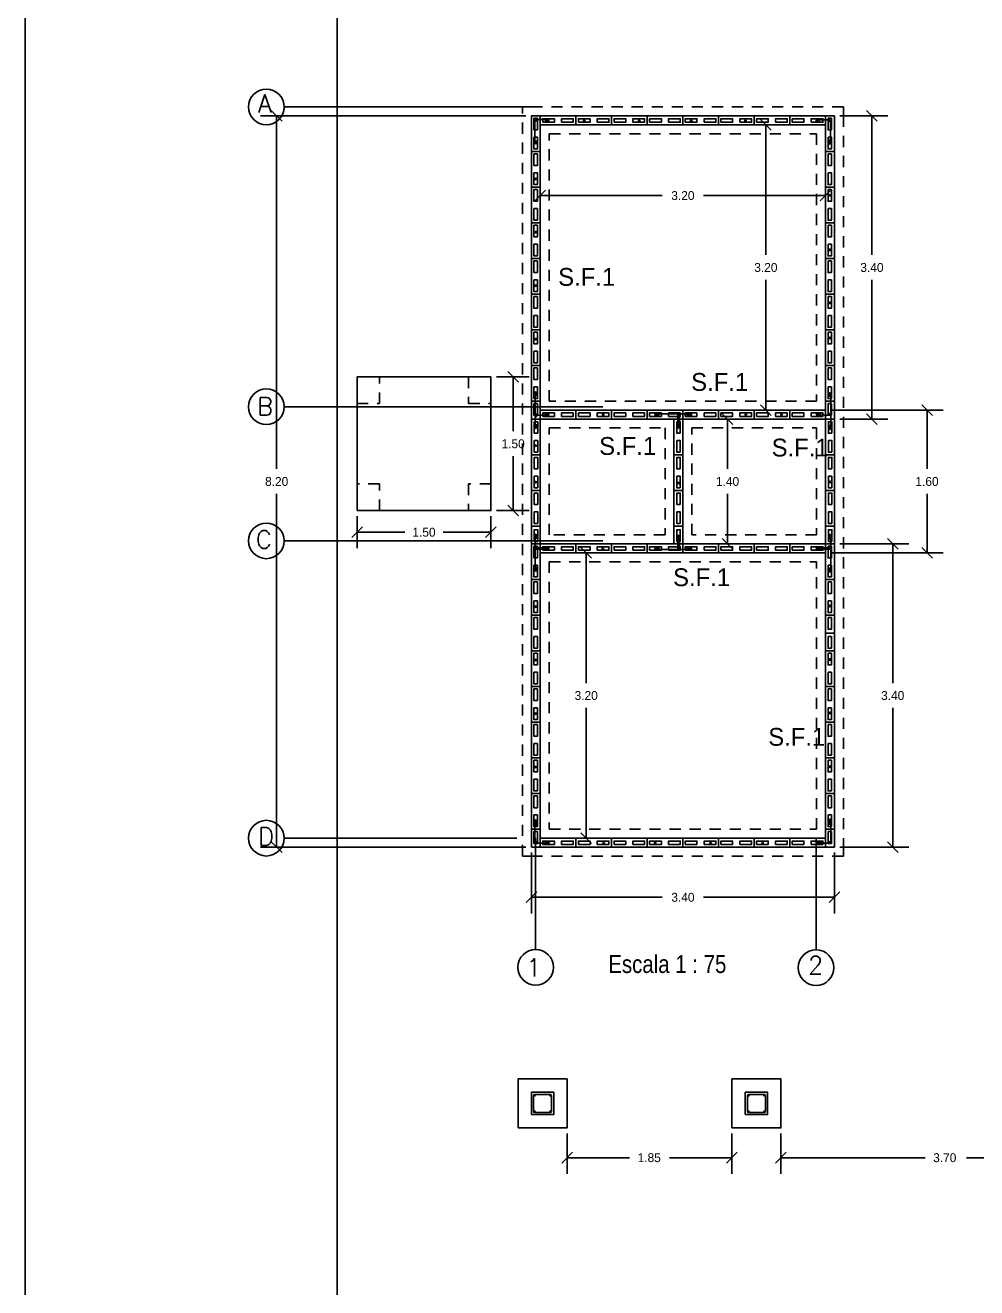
# Model space of a CAD drawing. Extents: x -52 to 126, y -84 to 6.
# Drawn here: x -51.66 to -40.98, y -34.92 to -20.76 of the extents above; entities that cross this region are included whole.
import ezdxf
from ezdxf.enums import TextEntityAlignment as Align

# ---------------------------------------------------------------- set-up
doc = ezdxf.new("R2010")
doc.units = 0
doc.header["$MEASUREMENT"] = 0
doc.linetypes.add('HIDDEN2', pattern=[0.1875, 0.125, -0.0625])
doc.layers.get('0').update_dxf_attribs({"linetype": 'CONTINUOUS'})
doc.layers.get('DEFPOINTS').update_dxf_attribs({"linetype": 'CONTINUOUS'})
for name, color, linetype in [('DIMENSIONES', 2, 'CONTINUOUS'), ('FLECHAS', 8, 'CONTINUOUS'), ('LADRILLO', 8, 'CONTINUOUS'), ('MARCO', 1, 'CONTINUOUS'), ('PAREDES', 7, 'CONTINUOUS'), ('REFUERZO', 3, 'CONTINUOUS'), ('TERRENO', 3, 'CONTINUOUS'), ('TEXTOS', 3, 'CONTINUOUS')]:
    doc.layers.add(name, color=color, linetype=linetype)
doc.styles.add('CITYBLUEPRINT', font='CIBT____.PFB', dxfattribs={"height": 0.2})
doc.styles.add('ROMANS', font='romans', dxfattribs={"height": 0.2})
doc.styles.add('STYLE1', font='ARIALN.TTF', dxfattribs={"height": 0.2})
doc.dimstyles.get("Standard").update_dxf_attribs({"dimtxt": 0.18, "dimasz": 0.18, "dimexe": 0.18, "dimexo": 0.0625, "dimgap": 0.09, "dimtad": 0, "dimtih": 1, "dimtoh": 1, "dimzin": 0, "dimtxsty": 'CITYBLUEPRINT', "dimcen": 0.09, "dimazin": 3, "dimtfac": 1, "dimtofl": 0, "dimtmove": 0, "dimatfit": 3, "dimtolj": 1, "dimtzin": 0})

# ---------------------------------------------------------------- blocks, each defined once
blk = doc.blocks.new('*D65')
at = {"color": 0, "linetype": 'BYBLOCK'}
for p, q in [((-45.979, -30.039), (-45.979, -30.72)), ((-42.579, -30.039), (-42.579, -30.72)), ((-46.039, -30.6), (-45.919, -30.48)), ((-45.979, -30.54), (-44.511, -30.54)), ((-42.579, -30.54), (-44.047, -30.54)), ((-42.639, -30.6), (-42.519, -30.48))]:
    blk.add_line(p, q, dxfattribs=at)
at = {"layer": 'DEFPOINTS', "color": 0, "linetype": 'BYBLOCK'}
for p in [(-45.979, -29.977), (-42.579, -29.977), (-42.579, -30.54)]:
    blk.add_point(p, dxfattribs=at)
at = {"color": 0, "linetype": 'BYBLOCK'}
blk.add_text('3.40', height=0.1, dxfattribs=at).set_placement((-44.279, -30.54), align=Align.MIDDLE_CENTER)
blk = doc.blocks.new('*D66')
at = {"color": 0, "linetype": 'BYBLOCK'}
for p, q in [((-46.042, -21.777), (-49.017, -21.777)), ((-48.777, -21.837), (-48.897, -21.717)), ((-48.837, -21.777), (-48.837, -25.737)), ((-48.837, -29.977), (-48.837, -26.017)), ((-46.042, -29.977), (-49.017, -29.977)), ((-48.777, -30.037), (-48.897, -29.917))]:
    blk.add_line(p, q, dxfattribs=at)
at = {"layer": 'DEFPOINTS', "color": 0, "linetype": 'BYBLOCK'}
for p in [(-45.979, -21.777), (-48.837, -29.977), (-45.979, -29.977)]:
    blk.add_point(p, dxfattribs=at)
at = {"color": 0, "linetype": 'BYBLOCK'}
blk.add_text('8.20', height=0.1, dxfattribs=at).set_placement((-48.837, -25.877), align=Align.MIDDLE_CENTER)
blk = doc.blocks.new('*D67')
at = {"color": 0, "linetype": 'BYBLOCK'}
for p, q in [((-42.517, -21.777), (-41.978, -21.777)), ((-42.098, -21.837), (-42.218, -21.717)), ((-42.158, -21.777), (-42.158, -23.337)), ((-42.158, -25.177), (-42.158, -23.617)), ((-42.517, -25.177), (-41.978, -25.177)), ((-42.098, -25.237), (-42.218, -25.117))]:
    blk.add_line(p, q, dxfattribs=at)
at = {"layer": 'DEFPOINTS', "color": 0, "linetype": 'BYBLOCK'}
for p in [(-42.579, -21.777), (-42.579, -25.177), (-42.158, -25.177)]:
    blk.add_point(p, dxfattribs=at)
at = {"color": 0, "linetype": 'BYBLOCK'}
blk.add_text('3.40', height=0.1, dxfattribs=at).set_placement((-42.158, -23.477), align=Align.MIDDLE_CENTER)
blk = doc.blocks.new('*D68')
at = {"color": 0, "linetype": 'BYBLOCK'}
for p, q in [((-42.517, -26.577), (-41.745, -26.577)), ((-41.865, -26.637), (-41.985, -26.517)), ((-41.925, -26.577), (-41.925, -28.137)), ((-41.925, -29.977), (-41.925, -28.417)), ((-42.517, -29.977), (-41.745, -29.977)), ((-41.865, -30.037), (-41.985, -29.917))]:
    blk.add_line(p, q, dxfattribs=at)
at = {"layer": 'DEFPOINTS', "color": 0, "linetype": 'BYBLOCK'}
for p in [(-42.579, -26.577), (-42.579, -29.977), (-41.925, -29.977)]:
    blk.add_point(p, dxfattribs=at)
at = {"color": 0, "linetype": 'BYBLOCK'}
blk.add_text('3.40', height=0.1, dxfattribs=at).set_placement((-41.925, -28.277), align=Align.MIDDLE_CENTER)
blk = doc.blocks.new('*D69')
at = {"color": 0, "linetype": 'BYBLOCK'}
for p, q in [((-42.742, -21.877), (-43.528, -21.877)), ((-43.288, -21.937), (-43.408, -21.817)), ((-43.348, -21.877), (-43.348, -23.337)), ((-43.348, -25.077), (-43.348, -23.617)), ((-43.288, -25.137), (-43.408, -25.017)), ((-42.742, -25.077), (-43.528, -25.077))]:
    blk.add_line(p, q, dxfattribs=at)
at = {"layer": 'DEFPOINTS', "color": 0, "linetype": 'BYBLOCK'}
for p in [(-42.679, -21.877), (-43.348, -25.077), (-42.679, -25.077)]:
    blk.add_point(p, dxfattribs=at)
at = {"color": 0, "linetype": 'BYBLOCK'}
blk.add_text('3.20', height=0.1, dxfattribs=at).set_placement((-43.348, -23.477), align=Align.MIDDLE_CENTER)
blk = doc.blocks.new('*D70')
at = {"color": 0, "linetype": 'BYBLOCK'}
for p, q in [((-44.217, -25.177), (-43.598, -25.177)), ((-43.718, -25.237), (-43.838, -25.117)), ((-43.778, -25.177), (-43.778, -25.737)), ((-43.778, -26.577), (-43.778, -26.017)), ((-44.217, -26.577), (-43.598, -26.577)), ((-43.718, -26.637), (-43.838, -26.517))]:
    blk.add_line(p, q, dxfattribs=at)
at = {"layer": 'DEFPOINTS', "color": 0, "linetype": 'BYBLOCK'}
for p in [(-44.279, -25.177), (-44.279, -26.577), (-43.778, -26.577)]:
    blk.add_point(p, dxfattribs=at)
at = {"color": 0, "linetype": 'BYBLOCK'}
blk.add_text('1.40', height=0.1, dxfattribs=at).set_placement((-43.778, -25.877), align=Align.MIDDLE_CENTER)
blk = doc.blocks.new('*D71')
at = {"color": 0, "linetype": 'BYBLOCK'}
for p, q in [((-45.817, -26.677), (-45.184, -26.677)), ((-45.304, -26.737), (-45.424, -26.617)), ((-45.364, -26.677), (-45.364, -28.137)), ((-45.364, -29.877), (-45.364, -28.417)), ((-45.304, -29.937), (-45.424, -29.817)), ((-45.817, -29.877), (-45.184, -29.877))]:
    blk.add_line(p, q, dxfattribs=at)
at = {"layer": 'DEFPOINTS', "color": 0, "linetype": 'BYBLOCK'}
for p in [(-45.879, -26.677), (-45.879, -29.877), (-45.364, -29.877)]:
    blk.add_point(p, dxfattribs=at)
at = {"color": 0, "linetype": 'BYBLOCK'}
blk.add_text('3.20', height=0.1, dxfattribs=at).set_placement((-45.364, -28.277), align=Align.MIDDLE_CENTER)
blk = doc.blocks.new('*D72')
at = {"color": 0, "linetype": 'BYBLOCK'}
for p, q in [((-46.371, -24.704), (-46.004, -24.704)), ((-46.124, -24.764), (-46.244, -24.644)), ((-46.184, -24.704), (-46.184, -25.314)), ((-46.184, -26.204), (-46.184, -25.594)), ((-46.124, -26.264), (-46.244, -26.144)), ((-46.371, -26.204), (-46.004, -26.204))]:
    blk.add_line(p, q, dxfattribs=at)
at = {"layer": 'DEFPOINTS', "color": 0, "linetype": 'BYBLOCK'}
for p in [(-46.434, -24.704), (-46.434, -26.204), (-46.184, -26.204)]:
    blk.add_point(p, dxfattribs=at)
at = {"color": 0, "linetype": 'BYBLOCK'}
blk.add_text('1.50', height=0.1, dxfattribs=at).set_placement((-46.184, -25.454), align=Align.MIDDLE_CENTER)
blk = doc.blocks.new('*D73')
at = {"color": 0, "linetype": 'BYBLOCK'}
for p, q in [((-47.934, -26.266), (-47.934, -26.626)), ((-46.434, -26.266), (-46.434, -26.626)), ((-47.994, -26.506), (-47.874, -26.386)), ((-47.934, -26.446), (-47.399, -26.446)), ((-46.434, -26.446), (-46.969, -26.446)), ((-46.494, -26.506), (-46.374, -26.386))]:
    blk.add_line(p, q, dxfattribs=at)
at = {"layer": 'DEFPOINTS', "color": 0, "linetype": 'BYBLOCK'}
for p in [(-47.934, -26.204), (-46.434, -26.204), (-47.934, -26.446)]:
    blk.add_point(p, dxfattribs=at)
at = {"color": 0, "linetype": 'BYBLOCK'}
blk.add_text('1.50', height=0.1, dxfattribs=at).set_placement((-47.184, -26.446), align=Align.MIDDLE_CENTER)
blk = doc.blocks.new('*D76')
at = {"color": 0, "linetype": 'BYBLOCK'}
for p, q in [((-45.939, -22.731), (-45.819, -22.611)), ((-45.879, -22.639), (-45.879, -22.851)), ((-42.739, -22.731), (-42.619, -22.611)), ((-42.679, -22.639), (-42.679, -22.851)), ((-45.879, -22.671), (-44.511, -22.671)), ((-42.679, -22.671), (-44.047, -22.671))]:
    blk.add_line(p, q, dxfattribs=at)
at = {"layer": 'DEFPOINTS', "color": 0, "linetype": 'BYBLOCK'}
for p in [(-45.879, -22.577), (-42.679, -22.577), (-45.879, -22.671)]:
    blk.add_point(p, dxfattribs=at)
at = {"color": 0, "linetype": 'BYBLOCK'}
blk.add_text('3.20', height=0.1, dxfattribs=at).set_placement((-44.279, -22.671), align=Align.MIDDLE_CENTER)
blk = doc.blocks.new('*D89')
at = {"color": 0, "linetype": 'BYBLOCK'}
for p, q in [((-41.48, -25.137), (-41.6, -25.017)), ((-42.617, -25.077), (-41.36, -25.077)), ((-41.54, -25.077), (-41.54, -25.737)), ((-41.54, -26.677), (-41.54, -26.017)), ((-42.617, -26.677), (-41.36, -26.677)), ((-41.48, -26.737), (-41.6, -26.617))]:
    blk.add_line(p, q, dxfattribs=at)
at = {"layer": 'DEFPOINTS', "color": 0, "linetype": 'BYBLOCK'}
for p in [(-42.679, -25.077), (-42.679, -26.677), (-41.54, -26.677)]:
    blk.add_point(p, dxfattribs=at)
at = {"color": 0, "linetype": 'BYBLOCK'}
blk.add_text('1.60', height=0.1, dxfattribs=at).set_placement((-41.54, -25.877), align=Align.MIDDLE_CENTER)
blk = doc.blocks.new('*D189')
at = {"color": 0, "linetype": 'BYBLOCK'}
for p, q in [((-45.579, -33.189), (-45.579, -33.64)), ((-43.729, -33.189), (-43.729, -33.64)), ((-45.639, -33.52), (-45.519, -33.4)), ((-43.789, -33.52), (-43.669, -33.4)), ((-45.579, -33.46), (-44.877, -33.46)), ((-43.729, -33.46), (-44.431, -33.46))]:
    blk.add_line(p, q, dxfattribs=at)
at = {"layer": 'DEFPOINTS', "color": 0, "linetype": 'BYBLOCK'}
for p in [(-45.579, -33.127), (-43.729, -33.127), (-43.729, -33.46)]:
    blk.add_point(p, dxfattribs=at)
at = {"color": 0, "linetype": 'BYBLOCK'}
blk.add_text('1.85', height=0.1, dxfattribs=at).set_placement((-44.787, -33.51))
blk = doc.blocks.new('*D190')
at = {"color": 0, "linetype": 'BYBLOCK'}
for p, q in [((-43.179, -33.189), (-43.179, -33.64)), ((-39.479, -33.189), (-39.479, -33.64)), ((-43.239, -33.52), (-43.119, -33.4)), ((-39.539, -33.52), (-39.419, -33.4)), ((-43.179, -33.46), (-41.561, -33.46)), ((-39.479, -33.46), (-41.097, -33.46))]:
    blk.add_line(p, q, dxfattribs=at)
at = {"layer": 'DEFPOINTS', "color": 0, "linetype": 'BYBLOCK'}
for p in [(-43.179, -33.127), (-39.479, -33.127), (-39.479, -33.46)]:
    blk.add_point(p, dxfattribs=at)
at = {"color": 0, "linetype": 'BYBLOCK'}
blk.add_text('3.70', height=0.1, dxfattribs=at).set_placement((-41.471, -33.51))

msp = doc.modelspace()

# ---------------------------------------------------------------- linework, layer by layer
at = {"layer": 'FLECHAS'}
for p, q in [((-46.079, -21.677), (-48.753, -21.677)), ((-45.179, -25.039), (-48.753, -25.039)), ((-45.179, -26.543), (-48.753, -26.543)), ((-46.142, -29.877), (-48.753, -29.877))]:
    msp.add_line(p, q, dxfattribs=at)
for points in [[(-45.931, -29.877), (-45.931, -31.125)], [(-42.785, -29.877), (-42.785, -30.841), (-42.785, -31.129)]]:
    msp.add_lwpolyline(points, dxfattribs=at)
at = {"layer": 'LADRILLO'}
for p, q in [((-45.979, -21.777), (-42.579, -21.777)), ((-45.979, -21.777), (-45.979, -24.277)), ((-42.679, -21.777), (-42.679, -21.877)), ((-42.579, -21.877), (-42.579, -21.777)), ((-45.879, -21.877), (-42.879, -21.877)), ((-45.879, -24.277), (-45.879, -21.877)), ((-42.879, -21.877), (-42.679, -21.877)), ((-42.679, -21.877), (-42.679, -24.177)), ((-42.579, -21.877), (-42.579, -24.177)), ((-42.679, -24.177), (-42.579, -24.177)), ((-45.979, -25.177), (-45.979, -24.277)), ((-45.879, -24.277), (-45.879, -25.077)), ((-45.879, -25.177), (-45.979, -25.177)), ((-45.979, -25.177), (-45.979, -27.777)), ((-45.879, -25.177), (-45.879, -25.077)), ((-45.879, -25.177), (-45.879, -26.577)), ((-42.679, -25.077), (-45.079, -25.077)), ((-45.079, -25.177), (-45.079, -25.077)), ((-45.079, -25.177), (-44.379, -25.177)), ((-44.379, -25.177), (-44.379, -26.577)), ((-44.279, -25.177), (-42.679, -25.177)), ((-44.279, -25.177), (-44.279, -26.577)), ((-43.479, -25.077), (-43.479, -25.077)), ((-42.679, -25.077), (-42.679, -25.177)), ((-42.579, -25.177), (-42.679, -25.177)), ((-42.579, -25.177), (-42.679, -25.177)), ((-42.679, -25.177), (-42.579, -25.177)), ((-42.579, -25.077), (-42.579, -25.177)), ((-42.679, -25.977), (-42.579, -25.977)), ((-42.679, -25.977), (-42.679, -26.577)), ((-42.579, -25.977), (-42.579, -26.677)), ((-45.979, -26.377), (-45.879, -26.377)), ((-44.379, -26.377), (-44.279, -26.377)), ((-42.679, -26.377), (-42.579, -26.377)), ((-45.879, -26.577), (-45.879, -26.677)), ((-45.879, -26.577), (-45.879, -26.577)), ((-44.379, -26.577), (-45.079, -26.577)), ((-45.079, -26.677), (-45.079, -26.577)), ((-42.679, -26.577), (-44.279, -26.577)), ((-45.879, -29.877), (-45.879, -26.677)), ((-45.079, -26.677), (-42.679, -26.677)), ((-42.679, -27.577), (-42.679, -29.877)), ((-42.679, -27.577), (-42.579, -27.577)), ((-42.579, -27.577), (-42.579, -29.977)), ((-45.979, -29.977), (-45.979, -27.777)), ((-45.879, -29.977), (-45.979, -29.977)), ((-42.579, -29.977), (-45.979, -29.977)), ((-42.679, -29.877), (-45.879, -29.877)), ((-42.579, -29.977), (-42.679, -29.977)), ((-42.579, -29.977), (-42.679, -29.977))]:
    msp.add_line(p, q, dxfattribs=at)
for points in [[(-45.979, -22.177), (-45.879, -22.177), (-45.879, -21.777), (-45.979, -21.777)], [(-45.479, -21.877), (-45.479, -21.777), (-45.879, -21.777), (-45.879, -21.877)], [(-45.079, -21.877), (-45.079, -21.777), (-45.479, -21.777), (-45.479, -21.877)], [(-44.679, -21.877), (-44.679, -21.777), (-45.079, -21.777), (-45.079, -21.877)], [(-44.279, -21.877), (-44.279, -21.777), (-44.679, -21.777), (-44.679, -21.877)], [(-43.879, -21.877), (-43.879, -21.777), (-44.279, -21.777), (-44.279, -21.877)], [(-43.479, -21.877), (-43.479, -21.777), (-43.879, -21.777), (-43.879, -21.877)], [(-43.079, -21.877), (-43.079, -21.777), (-43.479, -21.777), (-43.479, -21.877)], [(-42.679, -21.877), (-42.679, -21.777), (-43.079, -21.777), (-43.079, -21.877)], [(-42.679, -22.177), (-42.579, -22.177), (-42.579, -21.777), (-42.679, -21.777)], [(-45.951, -21.804), (-45.951, -21.935), (-45.912, -21.935), (-45.912, -21.804)], [(-45.852, -21.848), (-45.721, -21.848), (-45.721, -21.809), (-45.852, -21.809)], [(-45.64, -21.848), (-45.509, -21.848), (-45.509, -21.809), (-45.64, -21.809)], [(-45.452, -21.848), (-45.321, -21.848), (-45.321, -21.809), (-45.452, -21.809)], [(-45.24, -21.848), (-45.109, -21.848), (-45.109, -21.809), (-45.24, -21.809)], [(-45.052, -21.848), (-44.921, -21.848), (-44.921, -21.809), (-45.052, -21.809)], [(-44.84, -21.848), (-44.709, -21.848), (-44.709, -21.809), (-44.84, -21.809)], [(-44.652, -21.848), (-44.521, -21.848), (-44.521, -21.809), (-44.652, -21.809)], [(-44.44, -21.848), (-44.309, -21.848), (-44.309, -21.809), (-44.44, -21.809)], [(-44.252, -21.848), (-44.121, -21.848), (-44.121, -21.809), (-44.252, -21.809)], [(-44.04, -21.848), (-43.909, -21.848), (-43.909, -21.809), (-44.04, -21.809)], [(-43.852, -21.848), (-43.721, -21.848), (-43.721, -21.809), (-43.852, -21.809)], [(-43.64, -21.848), (-43.509, -21.848), (-43.509, -21.809), (-43.64, -21.809)], [(-43.452, -21.848), (-43.321, -21.848), (-43.321, -21.809), (-43.452, -21.809)], [(-43.24, -21.848), (-43.109, -21.848), (-43.109, -21.809), (-43.24, -21.809)], [(-43.052, -21.848), (-42.921, -21.848), (-42.921, -21.809), (-43.052, -21.809)], [(-42.84, -21.848), (-42.709, -21.848), (-42.709, -21.809), (-42.84, -21.809)], [(-42.651, -21.804), (-42.651, -21.935), (-42.612, -21.935), (-42.612, -21.804)], [(-45.951, -22.016), (-45.951, -22.147), (-45.912, -22.147), (-45.912, -22.016)], [(-42.651, -22.016), (-42.651, -22.147), (-42.612, -22.147), (-42.612, -22.016)], [(-45.979, -22.577), (-45.879, -22.577), (-45.879, -22.177), (-45.979, -22.177)], [(-45.951, -22.204), (-45.951, -22.335), (-45.912, -22.335), (-45.912, -22.204)], [(-42.679, -22.577), (-42.579, -22.577), (-42.579, -22.177), (-42.679, -22.177)], [(-42.651, -22.204), (-42.651, -22.335), (-42.612, -22.335), (-42.612, -22.204)], [(-45.951, -22.416), (-45.951, -22.547), (-45.912, -22.547), (-45.912, -22.416)], [(-42.651, -22.416), (-42.651, -22.547), (-42.612, -22.547), (-42.612, -22.416)], [(-45.979, -22.977), (-45.879, -22.977), (-45.879, -22.577), (-45.979, -22.577)], [(-45.979, -22.977), (-45.879, -22.977), (-45.879, -22.577), (-45.979, -22.577)], [(-45.951, -22.604), (-45.951, -22.735), (-45.912, -22.735), (-45.912, -22.604)], [(-45.951, -22.604), (-45.951, -22.735), (-45.912, -22.735), (-45.912, -22.604)], [(-42.679, -22.977), (-42.579, -22.977), (-42.579, -22.577), (-42.679, -22.577)], [(-42.679, -22.977), (-42.579, -22.977), (-42.579, -22.577), (-42.679, -22.577)], [(-42.651, -22.604), (-42.651, -22.735), (-42.612, -22.735), (-42.612, -22.604)], [(-42.651, -22.604), (-42.651, -22.735), (-42.612, -22.735), (-42.612, -22.604)], [(-45.951, -22.816), (-45.951, -22.947), (-45.912, -22.947), (-45.912, -22.816)], [(-45.951, -22.816), (-45.951, -22.947), (-45.912, -22.947), (-45.912, -22.816)], [(-42.651, -22.816), (-42.651, -22.947), (-42.612, -22.947), (-42.612, -22.816)], [(-42.651, -22.816), (-42.651, -22.947), (-42.612, -22.947), (-42.612, -22.816)], [(-45.979, -23.377), (-45.879, -23.377), (-45.879, -22.977), (-45.979, -22.977)], [(-45.951, -23.004), (-45.951, -23.135), (-45.912, -23.135), (-45.912, -23.004)], [(-42.679, -23.377), (-42.579, -23.377), (-42.579, -22.977), (-42.679, -22.977)], [(-42.651, -23.004), (-42.651, -23.135), (-42.612, -23.135), (-42.612, -23.004)], [(-45.951, -23.216), (-45.951, -23.347), (-45.912, -23.347), (-45.912, -23.216)], [(-42.651, -23.216), (-42.651, -23.347), (-42.612, -23.347), (-42.612, -23.216)], [(-45.979, -23.777), (-45.879, -23.777), (-45.879, -23.377), (-45.979, -23.377)], [(-45.951, -23.404), (-45.951, -23.535), (-45.912, -23.535), (-45.912, -23.404)], [(-42.679, -23.777), (-42.579, -23.777), (-42.579, -23.377), (-42.679, -23.377)], [(-42.651, -23.404), (-42.651, -23.535), (-42.612, -23.535), (-42.612, -23.404)], [(-45.951, -23.616), (-45.951, -23.747), (-45.912, -23.747), (-45.912, -23.616)], [(-42.651, -23.616), (-42.651, -23.747), (-42.612, -23.747), (-42.612, -23.616)], [(-45.979, -24.177), (-45.879, -24.177), (-45.879, -23.777), (-45.979, -23.777)], [(-42.679, -24.177), (-42.579, -24.177), (-42.579, -23.777), (-42.679, -23.777)], [(-45.951, -23.804), (-45.951, -23.935), (-45.912, -23.935), (-45.912, -23.804)], [(-42.651, -23.804), (-42.651, -23.935), (-42.612, -23.935), (-42.612, -23.804)], [(-45.951, -24.016), (-45.951, -24.147), (-45.912, -24.147), (-45.912, -24.016)], [(-42.651, -24.016), (-42.651, -24.147), (-42.612, -24.147), (-42.612, -24.016)], [(-45.979, -24.577), (-45.879, -24.577), (-45.879, -24.177), (-45.979, -24.177)], [(-45.951, -24.204), (-45.951, -24.335), (-45.912, -24.335), (-45.912, -24.204)], [(-42.679, -24.577), (-42.579, -24.577), (-42.579, -24.177), (-42.679, -24.177)], [(-42.651, -24.204), (-42.651, -24.335), (-42.612, -24.335), (-42.612, -24.204)], [(-45.951, -24.416), (-45.951, -24.547), (-45.912, -24.547), (-45.912, -24.416)], [(-42.651, -24.416), (-42.651, -24.547), (-42.612, -24.547), (-42.612, -24.416)], [(-45.979, -24.977), (-45.879, -24.977), (-45.879, -24.577), (-45.979, -24.577)], [(-45.951, -24.604), (-45.951, -24.735), (-45.912, -24.735), (-45.912, -24.604)], [(-42.679, -24.977), (-42.579, -24.977), (-42.579, -24.577), (-42.679, -24.577)], [(-42.651, -24.604), (-42.651, -24.735), (-42.612, -24.735), (-42.612, -24.604)], [(-45.951, -24.816), (-45.951, -24.947), (-45.912, -24.947), (-45.912, -24.816)], [(-42.651, -24.816), (-42.651, -24.947), (-42.612, -24.947), (-42.612, -24.816)], [(-45.951, -25.004), (-45.951, -25.135), (-45.912, -25.135), (-45.912, -25.004)], [(-42.651, -25.004), (-42.651, -25.135), (-42.612, -25.135), (-42.612, -25.004)], [(-45.879, -25.177), (-45.979, -25.177), (-45.979, -25.577), (-45.879, -25.577)], [(-45.479, -25.177), (-45.479, -25.077), (-45.879, -25.077), (-45.879, -25.177)], [(-45.852, -25.148), (-45.721, -25.148), (-45.721, -25.109), (-45.852, -25.109)], [(-45.64, -25.148), (-45.509, -25.148), (-45.509, -25.109), (-45.64, -25.109)], [(-45.079, -25.177), (-45.079, -25.077), (-45.479, -25.077), (-45.479, -25.177)], [(-45.452, -25.148), (-45.321, -25.148), (-45.321, -25.109), (-45.452, -25.109)], [(-45.24, -25.148), (-45.109, -25.148), (-45.109, -25.109), (-45.24, -25.109)], [(-44.679, -25.177), (-44.679, -25.077), (-45.079, -25.077), (-45.079, -25.177)], [(-45.052, -25.148), (-44.921, -25.148), (-44.921, -25.109), (-45.052, -25.109)], [(-44.84, -25.148), (-44.709, -25.148), (-44.709, -25.109), (-44.84, -25.109)], [(-44.279, -25.177), (-44.279, -25.077), (-44.679, -25.077), (-44.679, -25.177)], [(-44.652, -25.148), (-44.521, -25.148), (-44.521, -25.109), (-44.652, -25.109)], [(-44.44, -25.148), (-44.309, -25.148), (-44.309, -25.109), (-44.44, -25.109)], [(-44.279, -25.177), (-44.379, -25.177), (-44.379, -25.577), (-44.279, -25.577)], [(-43.879, -25.177), (-43.879, -25.077), (-44.279, -25.077), (-44.279, -25.177)], [(-44.252, -25.148), (-44.121, -25.148), (-44.121, -25.109), (-44.252, -25.109)], [(-44.04, -25.148), (-43.909, -25.148), (-43.909, -25.109), (-44.04, -25.109)], [(-43.479, -25.177), (-43.479, -25.077), (-43.879, -25.077), (-43.879, -25.177)], [(-43.852, -25.148), (-43.721, -25.148), (-43.721, -25.109), (-43.852, -25.109)], [(-43.64, -25.148), (-43.509, -25.148), (-43.509, -25.109), (-43.64, -25.109)], [(-43.079, -25.177), (-43.079, -25.077), (-43.479, -25.077), (-43.479, -25.177)], [(-43.452, -25.148), (-43.321, -25.148), (-43.321, -25.109), (-43.452, -25.109)], [(-43.24, -25.148), (-43.109, -25.148), (-43.109, -25.109), (-43.24, -25.109)], [(-42.679, -25.177), (-42.679, -25.077), (-43.079, -25.077), (-43.079, -25.177)], [(-43.052, -25.148), (-42.921, -25.148), (-42.921, -25.109), (-43.052, -25.109)], [(-42.84, -25.148), (-42.709, -25.148), (-42.709, -25.109), (-42.84, -25.109)], [(-42.579, -25.177), (-42.679, -25.177), (-42.679, -25.577), (-42.579, -25.577)], [(-45.908, -25.337), (-45.908, -25.207), (-45.947, -25.207), (-45.947, -25.337)], [(-44.308, -25.337), (-44.308, -25.207), (-44.347, -25.207), (-44.347, -25.337)], [(-42.608, -25.337), (-42.608, -25.207), (-42.647, -25.207), (-42.647, -25.337)], [(-45.908, -25.549), (-45.908, -25.419), (-45.947, -25.419), (-45.947, -25.549)], [(-44.308, -25.549), (-44.308, -25.419), (-44.347, -25.419), (-44.347, -25.549)], [(-42.608, -25.549), (-42.608, -25.419), (-42.647, -25.419), (-42.647, -25.549)], [(-45.879, -25.577), (-45.979, -25.577), (-45.979, -25.977), (-45.879, -25.977)], [(-45.908, -25.737), (-45.908, -25.607), (-45.947, -25.607), (-45.947, -25.737)], [(-44.279, -25.577), (-44.379, -25.577), (-44.379, -25.977), (-44.279, -25.977)], [(-44.308, -25.737), (-44.308, -25.607), (-44.347, -25.607), (-44.347, -25.737)], [(-42.579, -25.577), (-42.679, -25.577), (-42.679, -25.977), (-42.579, -25.977)], [(-42.608, -25.737), (-42.608, -25.607), (-42.647, -25.607), (-42.647, -25.737)], [(-45.908, -25.949), (-45.908, -25.819), (-45.947, -25.819), (-45.947, -25.949)], [(-44.308, -25.949), (-44.308, -25.819), (-44.347, -25.819), (-44.347, -25.949)], [(-42.608, -25.949), (-42.608, -25.819), (-42.647, -25.819), (-42.647, -25.949)], [(-45.879, -25.977), (-45.979, -25.977), (-45.979, -26.377), (-45.879, -26.377)], [(-45.908, -26.137), (-45.908, -26.007), (-45.947, -26.007), (-45.947, -26.137)], [(-44.279, -25.977), (-44.379, -25.977), (-44.379, -26.377), (-44.279, -26.377)], [(-44.308, -26.137), (-44.308, -26.007), (-44.347, -26.007), (-44.347, -26.137)], [(-42.579, -25.977), (-42.679, -25.977), (-42.679, -26.377), (-42.579, -26.377)], [(-42.608, -26.137), (-42.608, -26.007), (-42.647, -26.007), (-42.647, -26.137)], [(-45.908, -26.349), (-45.908, -26.219), (-45.947, -26.219), (-45.947, -26.349)], [(-44.308, -26.349), (-44.308, -26.219), (-44.347, -26.219), (-44.347, -26.349)], [(-42.608, -26.349), (-42.608, -26.219), (-42.647, -26.219), (-42.647, -26.349)], [(-45.908, -26.549), (-45.908, -26.419), (-45.947, -26.419), (-45.947, -26.549)], [(-44.308, -26.549), (-44.308, -26.419), (-44.347, -26.419), (-44.347, -26.549)], [(-42.608, -26.549), (-42.608, -26.419), (-42.647, -26.419), (-42.647, -26.549)], [(-45.979, -26.977), (-45.879, -26.977), (-45.879, -26.577), (-45.979, -26.577)], [(-45.951, -26.604), (-45.951, -26.735), (-45.912, -26.735), (-45.912, -26.604)], [(-45.479, -26.677), (-45.479, -26.577), (-45.879, -26.577), (-45.879, -26.677)], [(-45.852, -26.648), (-45.721, -26.648), (-45.721, -26.609), (-45.852, -26.609)], [(-45.64, -26.648), (-45.509, -26.648), (-45.509, -26.609), (-45.64, -26.609)], [(-45.079, -26.677), (-45.079, -26.577), (-45.479, -26.577), (-45.479, -26.677)], [(-45.452, -26.648), (-45.321, -26.648), (-45.321, -26.609), (-45.452, -26.609)], [(-45.24, -26.648), (-45.109, -26.648), (-45.109, -26.609), (-45.24, -26.609)], [(-44.679, -26.677), (-44.679, -26.577), (-45.079, -26.577), (-45.079, -26.677)], [(-45.052, -26.648), (-44.921, -26.648), (-44.921, -26.609), (-45.052, -26.609)], [(-44.84, -26.648), (-44.709, -26.648), (-44.709, -26.609), (-44.84, -26.609)], [(-44.279, -26.677), (-44.279, -26.577), (-44.679, -26.577), (-44.679, -26.677)], [(-44.652, -26.648), (-44.521, -26.648), (-44.521, -26.609), (-44.652, -26.609)], [(-44.44, -26.648), (-44.309, -26.648), (-44.309, -26.609), (-44.44, -26.609)], [(-43.879, -26.677), (-43.879, -26.577), (-44.279, -26.577), (-44.279, -26.677)], [(-44.252, -26.648), (-44.121, -26.648), (-44.121, -26.609), (-44.252, -26.609)], [(-44.04, -26.648), (-43.909, -26.648), (-43.909, -26.609), (-44.04, -26.609)], [(-43.479, -26.677), (-43.479, -26.577), (-43.879, -26.577), (-43.879, -26.677)], [(-43.852, -26.648), (-43.721, -26.648), (-43.721, -26.609), (-43.852, -26.609)], [(-43.64, -26.648), (-43.509, -26.648), (-43.509, -26.609), (-43.64, -26.609)], [(-43.079, -26.677), (-43.079, -26.577), (-43.479, -26.577), (-43.479, -26.677)], [(-43.452, -26.648), (-43.321, -26.648), (-43.321, -26.609), (-43.452, -26.609)], [(-43.24, -26.648), (-43.109, -26.648), (-43.109, -26.609), (-43.24, -26.609)], [(-42.679, -26.677), (-42.679, -26.577), (-43.079, -26.577), (-43.079, -26.677)], [(-43.052, -26.648), (-42.921, -26.648), (-42.921, -26.609), (-43.052, -26.609)], [(-42.84, -26.648), (-42.709, -26.648), (-42.709, -26.609), (-42.84, -26.609)], [(-42.679, -26.977), (-42.579, -26.977), (-42.579, -26.577), (-42.679, -26.577)], [(-42.651, -26.604), (-42.651, -26.735), (-42.612, -26.735), (-42.612, -26.604)], [(-45.951, -26.816), (-45.951, -26.947), (-45.912, -26.947), (-45.912, -26.816)], [(-42.651, -26.816), (-42.651, -26.947), (-42.612, -26.947), (-42.612, -26.816)], [(-45.979, -27.377), (-45.879, -27.377), (-45.879, -26.977), (-45.979, -26.977)], [(-45.951, -27.004), (-45.951, -27.135), (-45.912, -27.135), (-45.912, -27.004)], [(-42.679, -27.377), (-42.579, -27.377), (-42.579, -26.977), (-42.679, -26.977)], [(-42.651, -27.004), (-42.651, -27.135), (-42.612, -27.135), (-42.612, -27.004)], [(-45.951, -27.216), (-45.951, -27.347), (-45.912, -27.347), (-45.912, -27.216)], [(-42.651, -27.216), (-42.651, -27.347), (-42.612, -27.347), (-42.612, -27.216)], [(-45.979, -27.777), (-45.879, -27.777), (-45.879, -27.377), (-45.979, -27.377)], [(-45.979, -27.777), (-45.879, -27.777), (-45.879, -27.377), (-45.979, -27.377)], [(-45.951, -27.404), (-45.951, -27.535), (-45.912, -27.535), (-45.912, -27.404)], [(-45.951, -27.404), (-45.951, -27.535), (-45.912, -27.535), (-45.912, -27.404)], [(-42.679, -27.777), (-42.579, -27.777), (-42.579, -27.377), (-42.679, -27.377)], [(-42.679, -27.777), (-42.579, -27.777), (-42.579, -27.377), (-42.679, -27.377)], [(-42.651, -27.404), (-42.651, -27.535), (-42.612, -27.535), (-42.612, -27.404)], [(-42.651, -27.404), (-42.651, -27.535), (-42.612, -27.535), (-42.612, -27.404)], [(-45.951, -27.616), (-45.951, -27.747), (-45.912, -27.747), (-45.912, -27.616)], [(-45.951, -27.616), (-45.951, -27.747), (-45.912, -27.747), (-45.912, -27.616)], [(-42.651, -27.616), (-42.651, -27.747), (-42.612, -27.747), (-42.612, -27.616)], [(-42.651, -27.616), (-42.651, -27.747), (-42.612, -27.747), (-42.612, -27.616)], [(-45.979, -28.177), (-45.879, -28.177), (-45.879, -27.777), (-45.979, -27.777)], [(-45.951, -27.804), (-45.951, -27.935), (-45.912, -27.935), (-45.912, -27.804)], [(-42.679, -28.177), (-42.579, -28.177), (-42.579, -27.777), (-42.679, -27.777)], [(-42.651, -27.804), (-42.651, -27.935), (-42.612, -27.935), (-42.612, -27.804)], [(-45.951, -28.016), (-45.951, -28.147), (-45.912, -28.147), (-45.912, -28.016)], [(-42.651, -28.016), (-42.651, -28.147), (-42.612, -28.147), (-42.612, -28.016)], [(-45.979, -28.577), (-45.879, -28.577), (-45.879, -28.177), (-45.979, -28.177)], [(-45.951, -28.204), (-45.951, -28.335), (-45.912, -28.335), (-45.912, -28.204)], [(-42.679, -28.577), (-42.579, -28.577), (-42.579, -28.177), (-42.679, -28.177)], [(-42.651, -28.204), (-42.651, -28.335), (-42.612, -28.335), (-42.612, -28.204)], [(-45.951, -28.416), (-45.951, -28.547), (-45.912, -28.547), (-45.912, -28.416)], [(-42.651, -28.416), (-42.651, -28.547), (-42.612, -28.547), (-42.612, -28.416)], [(-45.979, -28.977), (-45.879, -28.977), (-45.879, -28.577), (-45.979, -28.577)], [(-42.679, -28.977), (-42.579, -28.977), (-42.579, -28.577), (-42.679, -28.577)], [(-45.951, -28.604), (-45.951, -28.735), (-45.912, -28.735), (-45.912, -28.604)], [(-42.651, -28.604), (-42.651, -28.735), (-42.612, -28.735), (-42.612, -28.604)], [(-45.951, -28.816), (-45.951, -28.947), (-45.912, -28.947), (-45.912, -28.816)], [(-42.651, -28.816), (-42.651, -28.947), (-42.612, -28.947), (-42.612, -28.816)], [(-45.979, -29.377), (-45.879, -29.377), (-45.879, -28.977), (-45.979, -28.977)], [(-45.951, -29.004), (-45.951, -29.135), (-45.912, -29.135), (-45.912, -29.004)], [(-42.679, -29.377), (-42.579, -29.377), (-42.579, -28.977), (-42.679, -28.977)], [(-42.651, -29.004), (-42.651, -29.135), (-42.612, -29.135), (-42.612, -29.004)], [(-45.951, -29.216), (-45.951, -29.347), (-45.912, -29.347), (-45.912, -29.216)], [(-42.651, -29.216), (-42.651, -29.347), (-42.612, -29.347), (-42.612, -29.216)], [(-45.979, -29.777), (-45.879, -29.777), (-45.879, -29.377), (-45.979, -29.377)], [(-45.951, -29.404), (-45.951, -29.535), (-45.912, -29.535), (-45.912, -29.404)], [(-42.679, -29.777), (-42.579, -29.777), (-42.579, -29.377), (-42.679, -29.377)], [(-42.651, -29.404), (-42.651, -29.535), (-42.612, -29.535), (-42.612, -29.404)], [(-45.951, -29.616), (-45.951, -29.747), (-45.912, -29.747), (-45.912, -29.616)], [(-42.651, -29.616), (-42.651, -29.747), (-42.612, -29.747), (-42.612, -29.616)], [(-45.951, -29.804), (-45.951, -29.935), (-45.912, -29.935), (-45.912, -29.804)], [(-42.651, -29.804), (-42.651, -29.935), (-42.612, -29.935), (-42.612, -29.804)], [(-45.479, -29.977), (-45.479, -29.877), (-45.879, -29.877), (-45.879, -29.977)], [(-45.852, -29.948), (-45.721, -29.948), (-45.721, -29.909), (-45.852, -29.909)], [(-45.64, -29.948), (-45.509, -29.948), (-45.509, -29.909), (-45.64, -29.909)], [(-45.079, -29.977), (-45.079, -29.877), (-45.479, -29.877), (-45.479, -29.977)], [(-45.452, -29.948), (-45.321, -29.948), (-45.321, -29.909), (-45.452, -29.909)], [(-45.24, -29.948), (-45.109, -29.948), (-45.109, -29.909), (-45.24, -29.909)], [(-44.679, -29.977), (-44.679, -29.877), (-45.079, -29.877), (-45.079, -29.977)], [(-45.052, -29.948), (-44.921, -29.948), (-44.921, -29.909), (-45.052, -29.909)], [(-44.84, -29.948), (-44.709, -29.948), (-44.709, -29.909), (-44.84, -29.909)], [(-44.279, -29.977), (-44.279, -29.877), (-44.679, -29.877), (-44.679, -29.977)], [(-44.652, -29.948), (-44.521, -29.948), (-44.521, -29.909), (-44.652, -29.909)], [(-44.44, -29.948), (-44.309, -29.948), (-44.309, -29.909), (-44.44, -29.909)], [(-43.879, -29.977), (-43.879, -29.877), (-44.279, -29.877), (-44.279, -29.977)], [(-44.252, -29.948), (-44.121, -29.948), (-44.121, -29.909), (-44.252, -29.909)], [(-44.04, -29.948), (-43.909, -29.948), (-43.909, -29.909), (-44.04, -29.909)], [(-43.479, -29.977), (-43.479, -29.877), (-43.879, -29.877), (-43.879, -29.977)], [(-43.852, -29.948), (-43.721, -29.948), (-43.721, -29.909), (-43.852, -29.909)], [(-43.64, -29.948), (-43.509, -29.948), (-43.509, -29.909), (-43.64, -29.909)], [(-43.079, -29.977), (-43.079, -29.877), (-43.479, -29.877), (-43.479, -29.977)], [(-43.452, -29.948), (-43.321, -29.948), (-43.321, -29.909), (-43.452, -29.909)], [(-43.24, -29.948), (-43.109, -29.948), (-43.109, -29.909), (-43.24, -29.909)], [(-42.679, -29.977), (-42.679, -29.877), (-43.079, -29.877), (-43.079, -29.977)], [(-43.052, -29.948), (-42.921, -29.948), (-42.921, -29.909), (-43.052, -29.909)], [(-42.84, -29.948), (-42.709, -29.948), (-42.709, -29.909), (-42.84, -29.909)]]:
    msp.add_lwpolyline(points, close=True, dxfattribs=at)
for points in [[(-45.879, -25.177), (-45.879, -24.977), (-45.979, -24.977), (-45.979, -25.177)], [(-42.579, -25.177), (-42.579, -24.977), (-42.679, -24.977), (-42.679, -25.177)], [(-45.979, -26.377), (-45.979, -26.577), (-45.879, -26.577), (-45.879, -26.377)], [(-44.379, -26.377), (-44.379, -26.577), (-44.279, -26.577), (-44.279, -26.377)], [(-42.679, -26.377), (-42.679, -26.577), (-42.579, -26.577), (-42.579, -26.377)], [(-45.879, -29.977), (-45.879, -29.777), (-45.979, -29.777), (-45.979, -29.977)], [(-42.579, -29.977), (-42.579, -29.777), (-42.679, -29.777), (-42.679, -29.977)]]:
    msp.add_lwpolyline(points, dxfattribs=at)
at = {"layer": 'MARCO'}
msp.add_lwpolyline([(-51.658, -7.211), (-51.658, -47.53), (-29.998, -47.53), (-29.998, -7.211)], close=True, dxfattribs=at)
for centre in [(-48.953, -21.677), (-48.953, -25.039), (-48.953, -26.543), (-48.953, -29.877), (-45.931, -31.325), (-42.785, -31.329)]:
    msp.add_circle(centre, 0.2, dxfattribs=at)
at = {"layer": 'PAREDES', "linetype": 'HIDDEN2'}
for p, q in [((-46.079, -30.077), (-46.079, -21.677)), ((-45.979, -21.677), (-46.079, -21.677)), ((-45.979, -21.677), (-42.479, -21.677)), ((-42.479, -21.777), (-42.479, -21.677)), ((-42.479, -21.777), (-42.479, -29.977)), ((-45.779, -24.977), (-45.779, -21.977)), ((-45.779, -21.977), (-42.779, -21.977)), ((-42.779, -21.977), (-42.779, -24.977)), ((-42.779, -24.977), (-45.779, -24.977)), ((-45.779, -25.277), (-44.479, -25.277)), ((-45.779, -26.477), (-45.779, -25.277)), ((-44.479, -25.277), (-44.479, -26.477)), ((-44.179, -26.477), (-44.179, -25.277)), ((-44.179, -25.277), (-42.779, -25.277)), ((-42.779, -25.277), (-42.779, -26.477)), ((-44.479, -26.477), (-45.779, -26.477)), ((-42.779, -26.477), (-44.179, -26.477)), ((-45.779, -26.777), (-42.779, -26.777)), ((-45.779, -26.777), (-45.779, -29.777)), ((-42.779, -29.777), (-42.779, -26.777)), ((-45.779, -29.777), (-42.779, -29.777)), ((-42.479, -29.977), (-42.479, -30.077)), ((-45.979, -30.077), (-46.079, -30.077)), ((-42.479, -30.077), (-45.979, -30.077))]:
    msp.add_line(p, q, dxfattribs=at)
at = {"layer": 'PAREDES'}
for p, q in [((-45.979, -21.777), (-42.579, -21.777)), ((-45.979, -29.977), (-45.979, -21.777)), ((-42.579, -21.777), (-42.579, -29.977)), ((-45.879, -21.877), (-42.679, -21.877)), ((-45.879, -25.077), (-45.879, -21.877)), ((-42.679, -21.877), (-42.679, -25.077)), ((-45.979, -26.577), (-45.979, -25.177)), ((-42.779, -25.077), (-45.879, -25.077)), ((-45.879, -25.177), (-44.379, -25.177)), ((-45.879, -26.577), (-45.879, -25.177)), ((-44.379, -25.177), (-44.379, -26.577)), ((-44.279, -25.177), (-42.679, -25.177)), ((-44.279, -25.207), (-44.279, -25.177)), ((-42.779, -25.077), (-42.679, -25.077)), ((-42.679, -25.207), (-42.679, -25.177)), ((-44.279, -26.577), (-44.279, -25.207)), ((-42.679, -25.207), (-42.679, -26.477)), ((-44.379, -26.577), (-45.879, -26.577)), ((-42.679, -26.577), (-44.279, -26.577)), ((-45.879, -26.677), (-45.879, -29.877)), ((-45.779, -26.677), (-45.879, -26.677)), ((-45.779, -26.677), (-42.679, -26.677)), ((-45.779, -26.677), (-45.779, -26.677)), ((-42.679, -29.877), (-42.679, -26.677)), ((-42.579, -29.977), (-45.979, -29.977)), ((-45.879, -29.877), (-42.679, -29.877))]:
    msp.add_line(p, q, dxfattribs=at)
for points in [[(-47.934, -26.204), (-46.434, -26.204), (-46.434, -24.704), (-47.934, -24.704)], [(-46.129, -33.127), (-45.579, -33.127), (-45.579, -32.577), (-46.129, -32.577)], [(-46.129, -33.127), (-45.579, -33.127), (-45.579, -32.577), (-46.129, -32.577)], [(-43.729, -33.127), (-43.179, -33.127), (-43.179, -32.577), (-43.729, -32.577)], [(-45.979, -32.977), (-45.729, -32.977), (-45.729, -32.727), (-45.979, -32.727)], [(-45.979, -32.977), (-45.729, -32.977), (-45.729, -32.727), (-45.979, -32.727)], [(-43.579, -32.977), (-43.329, -32.977), (-43.329, -32.727), (-43.579, -32.727)]]:
    msp.add_lwpolyline(points, close=True, dxfattribs=at)
at = {"layer": 'PAREDES', "linetype": 'HIDDEN2'}
for points in [[(-47.934, -25.004), (-47.684, -25.004), (-47.684, -24.704), (-47.934, -24.704)], [(-46.684, -25.004), (-46.434, -25.004), (-46.434, -24.704), (-46.684, -24.704)], [(-47.934, -26.204), (-47.684, -26.204), (-47.684, -25.904), (-47.934, -25.904)], [(-46.684, -26.204), (-46.434, -26.204), (-46.434, -25.904), (-46.684, -25.904)]]:
    msp.add_lwpolyline(points, close=True, dxfattribs=at)
at = {"layer": 'REFUERZO'}
for p, q in [((-45.94, -21.828), (-45.94, -22.081)), ((-45.791, -21.819), (-45.931, -21.819)), ((-45.79, -21.837), (-45.827, -21.837)), ((-42.776, -21.822), (-42.63, -21.822)), ((-42.776, -21.839), (-42.746, -21.839)), ((-42.622, -21.833), (-42.622, -22.084)), ((-45.922, -22.081), (-45.922, -22.052)), ((-42.64, -22.082), (-42.64, -22.043)), ((-45.938, -25.125), (-45.938, -24.879)), ((-45.921, -24.881), (-45.921, -24.921)), ((-42.637, -24.891), (-42.637, -24.929)), ((-42.621, -25.287), (-42.621, -24.892)), ((-45.938, -25.131), (-45.938, -25.274)), ((-45.933, -25.135), (-45.789, -25.135)), ((-45.921, -25.126), (-45.921, -25.157)), ((-45.79, -25.118), (-45.831, -25.118)), ((-44.583, -25.137), (-44.54, -25.137)), ((-44.328, -25.119), (-44.582, -25.119)), ((-44.335, -25.271), (-44.335, -25.128)), ((-44.327, -25.119), (-44.184, -25.119)), ((-44.318, -25.27), (-44.318, -25.127)), ((-44.187, -25.136), (-44.237, -25.136)), ((-42.773, -25.117), (-42.733, -25.117)), ((-42.63, -25.133), (-42.772, -25.133)), ((-45.921, -25.272), (-45.921, -25.236)), ((-42.636, -25.284), (-42.636, -25.241)), ((-45.938, -26.874), (-45.938, -26.477)), ((-45.922, -26.479), (-45.922, -26.522)), ((-44.336, -26.487), (-44.336, -26.63)), ((-44.319, -26.488), (-44.319, -26.631)), ((-42.638, -26.478), (-42.638, -26.528)), ((-42.621, -26.479), (-42.621, -26.63)), ((-45.931, -26.636), (-45.785, -26.636)), ((-45.788, -26.62), (-45.93, -26.62)), ((-45.93, -26.62), (-45.93, -26.62)), ((-44.584, -26.621), (-44.541, -26.621)), ((-44.33, -26.639), (-44.583, -26.639)), ((-44.328, -26.639), (-44.185, -26.639)), ((-44.188, -26.622), (-44.238, -26.622)), ((-42.773, -26.621), (-42.63, -26.621)), ((-42.772, -26.638), (-42.631, -26.638)), ((-42.621, -26.885), (-42.621, -26.63)), ((-45.922, -26.874), (-45.922, -26.829)), ((-42.639, -26.857), (-42.639, -26.842)), ((-42.639, -26.881), (-42.639, -26.857)), ((-45.939, -29.826), (-45.939, -29.68)), ((-45.921, -29.68), (-45.921, -29.734)), ((-42.639, -29.676), (-42.639, -29.728)), ((-42.62, -29.696), (-42.62, -29.674)), ((-42.62, -29.927), (-42.62, -29.696)), ((-45.939, -29.924), (-45.939, -29.826)), ((-45.785, -29.932), (-45.929, -29.932)), ((-45.784, -29.915), (-45.829, -29.915)), ((-42.771, -29.934), (-42.627, -29.934)), ((-42.768, -29.916), (-42.716, -29.916)), ((-45.954, -32.764), (-45.954, -32.94)), ((-45.954, -32.764), (-45.954, -32.94)), ((-45.766, -32.752), (-45.942, -32.752)), ((-45.766, -32.752), (-45.942, -32.752)), ((-45.754, -32.763), (-45.754, -32.94)), ((-45.754, -32.763), (-45.754, -32.94)), ((-43.554, -32.764), (-43.554, -32.94)), ((-43.366, -32.752), (-43.542, -32.752)), ((-43.354, -32.763), (-43.354, -32.94)), ((-45.767, -32.952), (-45.942, -32.952)), ((-45.767, -32.952), (-45.942, -32.952)), ((-43.367, -32.952), (-43.542, -32.952))]:
    msp.add_line(p, q, dxfattribs=at)
for centre in [(-45.931, -21.828), (-45.79, -21.828), (-45.387, -21.831), (-44.77, -21.831), (-44.186, -21.831), (-43.577, -21.831), (-42.776, -21.831), (-42.632, -21.831), (-45.931, -22.081), (-42.632, -22.084), (-45.93, -22.484), (-42.632, -22.669), (-45.93, -23.081), (-42.632, -23.279), (-45.93, -23.681), (-42.632, -23.874), (-45.93, -24.281), (-42.63, -24.268), (-45.93, -24.881), (-42.63, -24.892), (-45.93, -25.127), (-45.791, -25.127), (-45.173, -25.128), (-44.584, -25.128), (-44.326, -25.128), (-44.188, -25.128), (-43.573, -25.128), (-43.173, -25.128), (-42.773, -25.125), (-42.63, -25.125), (-45.93, -25.273), (-44.326, -25.27), (-42.63, -25.284), (-45.93, -25.475), (-45.93, -25.885), (-44.326, -25.893), (-42.63, -25.884), (-45.93, -26.478), (-42.63, -26.479), (-44.327, -26.488), (-45.93, -26.627), (-45.788, -26.627), (-45.177, -26.63), (-44.585, -26.63), (-44.327, -26.63), (-44.189, -26.63), (-42.773, -26.629), (-42.63, -26.629), (-45.93, -26.874), (-42.63, -26.883), (-45.93, -27.28), (-42.63, -27.274), (-45.93, -27.88), (-42.63, -27.874), (-45.93, -28.48), (-42.63, -28.474), (-45.93, -29.08), (-42.63, -29.074), (-45.93, -29.68), (-42.63, -29.674), (-45.93, -29.923), (-45.785, -29.923), (-45.167, -29.931), (-44.59, -29.931), (-43.967, -29.931), (-43.383, -29.931), (-42.768, -29.925), (-42.629, -29.925), (-45.946, -32.76), (-45.946, -32.76), (-45.762, -32.76), (-45.762, -32.76), (-43.546, -32.76), (-43.362, -32.76), (-45.946, -32.944), (-45.946, -32.944), (-45.762, -32.944), (-45.762, -32.944), (-43.546, -32.944), (-43.362, -32.944)]:
    msp.add_circle(centre, 0.00887, dxfattribs=at)
at = {"layer": 'TERRENO'}
msp.add_line((-48.159, -27.233), (-48.159, -11.883), dxfattribs=at)
msp.add_lwpolyline([(-32.959, -42.583), (-32.959, -11.883), (-48.159, -11.883), (-48.159, -42.583)], close=True, dxfattribs=at)

# ---------------------------------------------------------------- texts
at = {"layer": 'DIMENSIONES', "style": 'STYLE1'}
msp.add_text('Escala 1 : 75', height=0.2, dxfattribs=at).set_placement((-45.116, -31.389))
at = {"layer": 'MARCO', "style": 'ROMANS'}
for s, p in [('A', (-49.045, -21.739)), ('B', (-49.058, -25.135)), ('C', (-49.071, -26.628)), ('D', (-49.045, -29.958)), ('1', (-46.037, -31.427)), ('2', (-42.876, -31.401))]:
    msp.add_text(s, height=0.2, dxfattribs=at).set_placement(p)
at = {"layer": 'TEXTOS', "style": 'CITYBLUEPRINT'}
for p in [(-45.678, -23.683), (-44.186, -24.861), (-45.218, -25.579), (-43.283, -25.597), (-44.389, -27.051), (-43.321, -28.841)]:
    msp.add_text('S.F.1', height=0.2, dxfattribs=at).set_placement(p)

# ---------------------------------------------------------------- dimensions: what is measured, and where the dimension line sits
at = {"layer": 'DIMENSIONES'}
for base, p1, p2, picture, middle in [((-48.837, -29.977), (-45.979, -21.777), (-45.979, -29.977), '*D66', (-48.837, -25.877)), ((-42.158, -25.177), (-42.579, -21.777), (-42.579, -25.177), '*D67', (-42.158, -23.477)), ((-43.348, -25.077), (-42.679, -21.877), (-42.679, -25.077), '*D69', (-43.348, -23.477)), ((-46.184, -26.204), (-46.434, -24.704), (-46.434, -26.204), '*D72', (-46.184, -25.454)), ((-41.54, -26.677), (-42.679, -25.077), (-42.679, -26.677), '*D89', (-41.54, -25.877)), ((-43.778, -26.577), (-44.279, -25.177), (-44.279, -26.577), '*D70', (-43.778, -25.877)), ((-41.925, -29.977), (-42.579, -26.577), (-42.579, -29.977), '*D68', (-41.925, -28.277)), ((-45.364, -29.877), (-45.879, -26.677), (-45.879, -29.877), '*D71', (-45.364, -28.277))]:
    dim = msp.add_linear_dim(base=base, p1=p1, p2=p2, angle=90, dimstyle='Standard', dxfattribs=at)
    dim.commit()
    dim.dimension.update_dxf_attribs({"geometry": picture, "text_midpoint": middle})
for base, p1, p2, picture, middle in [((-45.879, -22.671), (-42.679, -22.577), (-45.879, -22.577), '*D76', (-44.279, -22.671)), ((-47.934, -26.446), (-46.434, -26.204), (-47.934, -26.204), '*D73', (-47.184, -26.446)), ((-42.579, -30.54), (-45.979, -29.977), (-42.579, -29.977), '*D65', (-44.279, -30.54))]:
    dim = msp.add_linear_dim(base=base, p1=p1, p2=p2, dimstyle='Standard', dxfattribs=at)
    dim.commit()
    dim.dimension.update_dxf_attribs({"geometry": picture, "text_midpoint": middle})
for base, p1, p2, picture, middle in [((-43.729, -33.46), (-45.579, -33.127), (-43.729, -33.127), '*D189', (-44.654, -33.46)), ((-39.479, -33.46), (-43.179, -33.127), (-39.479, -33.127), '*D190', (-41.329, -33.46))]:
    dim = msp.add_linear_dim(base=base, p1=p1, p2=p2, dimstyle='STANDARD', override={"dimtxt": 0.1, "dimasz": 0, "dimdec": 2, "dimtsz": 0.06, "dimtdec": 2}, dxfattribs=at)
    dim.commit()
    dim.dimension.update_dxf_attribs({"geometry": picture, "text_midpoint": middle})

doc.saveas('drawing.dxf')
